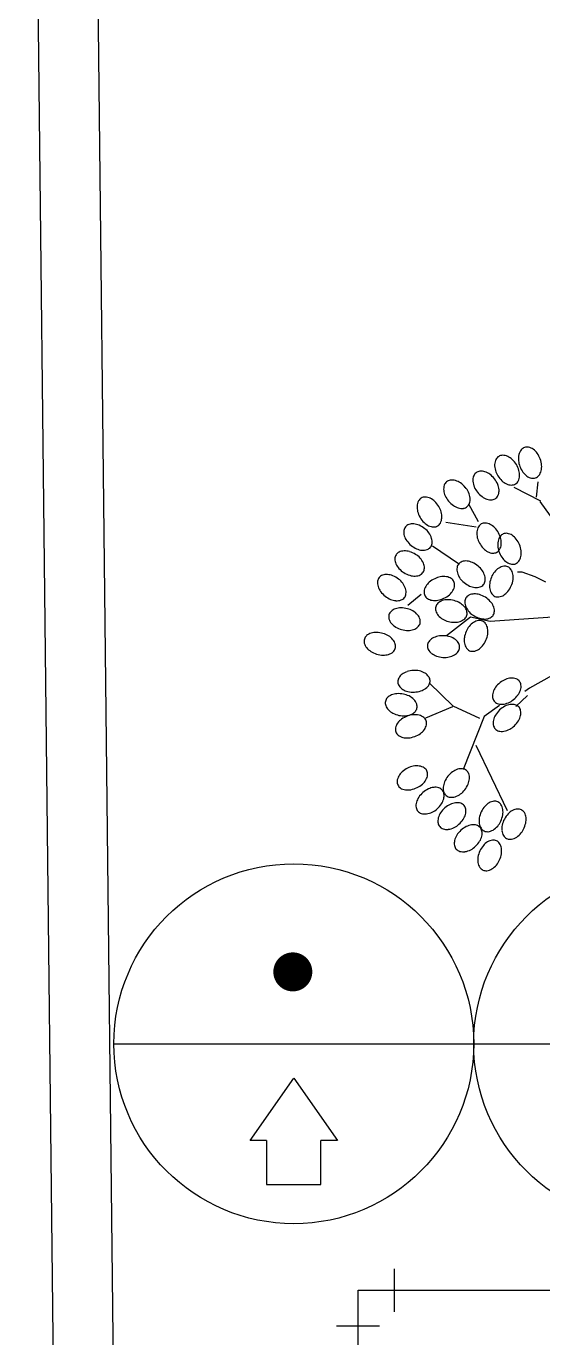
# Model space of a CAD drawing. Header units: millimetres. Extents: x 83956 to 461956, y 36707 to 125807.
# Drawn here: x 93663 to 95386, y 58039 to 62412 of the extents above; entities that cross this region are included whole.
import ezdxf

# ---------------------------------------------------------------- set-up
doc = ezdxf.new("R2010")
doc.units = ezdxf.units.MM
doc.header["$LTSCALE"] = 100
doc.header["$MEASUREMENT"] = 0
doc.linetypes.add('ACAD_ISO05W100', pattern=[33, 24, -3, 0, -3, 0, -3])
for name, color, linetype in [('ARCH', 9, 'CONTINUOUS'), ('PIPE', 3, 'CONTINUOUS'), ('SIMBOL', 7, 'CONTINUOUS')]:
    doc.layers.add(name, color=color, linetype=linetype)

msp = doc.modelspace()

# ---------------------------------------------------------------- linework, layer by layer
at = {"layer": 'ARCH', "linetype": 'ACAD_ISO05W100', "ltscale": 180}
msp.add_line((93663.1, 65947.4), (93945.2, 40701.3), dxfattribs=at)
at = {"layer": 'ARCH', "ltscale": 2}
for p, q in [((93663.1, 65947.4), (93890.5, 45701.3)), ((93868.1, 65504.3), (94088.3, 45901.3))]:
    msp.add_line(p, q, dxfattribs=at)
at = {"layer": 'ARCH'}
for p, q in [((95379.1, 60828.3), (95290.9, 60873.7)), ((95365.3, 60841.9), (95370.9, 60893)), ((95171.1, 60758.7), (95139.6, 60817.9)), ((95440.1, 60739.6), (95376.6, 60826.5)), ((95164, 60741.6), (95062.2, 60757.4)), ((95104.2, 60619.5), (95018.3, 60678.1)), ((95317.4, 60591.1), (95301.5, 60591.3)), ((95360.1, 60575.4), (95317.4, 60591.1)), ((95396.1, 60558.3), (95360.1, 60575.4)), ((94979.7, 60516.5), (94935.5, 60480.3)), ((95144.5, 60441.1), (95064.7, 60378.8)), ((95210.2, 60426.4), (95144.5, 60441.1)), ((95489.7, 60446.5), (95210.2, 60426.4)), ((95455.2, 60268.4), (95341.2, 60204.6)), ((95087.3, 60144.1), (95006.5, 60222.5)), ((95335.1, 60180.5), (95295.6, 60143.6)), ((95341.2, 60204.6), (95325.8, 60193.3)), ((95084.8, 60142.3), (94994.8, 60104.1)), ((95176, 60103.3), (95087.3, 60144.1)), ((95241.8, 60147.3), (95190.7, 60109.9)), ((95190.7, 60109.9), (95120.1, 59932.9)), ((95162.4, 60014.7), (95266.7, 59797))]:
    msp.add_line(p, q, dxfattribs=at)
for centre, major_axis, start_param, end_param in [((95333.4, 60983.7), (-14.6, 19.9), -0.280767, 0.272532), ((95333.4, 60983.7), (-14.6, 19.9), -0.834122, -0.280823), ((95330.1, 60967.7), (-24.3, 33.2), -1.260429, -0.83367), ((95266.4, 60948.9), (-24.3, 33.2), 0.467168, 0.893928), ((95251.8, 60956.3), (-14.6, 19.9), -0.08613, 0.467169), ((95251.8, 60956.3), (-14.6, 19.9), -0.639261, -0.085962), ((95251.7, 60939.9), (-24.3, 33.2), -1.066052, -0.639292), ((95244.7, 60925), (-34, 46.4), -1.386007, -1.06622), ((95229.4, 60908.7), (-47.2, 64.5), 4.626322, 4.897272), ((95368.4, 60968.2), (-37.7, 51.5), 0.699357, 1.019144), ((95364.5, 60967.9), (-35.4, 48.3), 1.018902, 1.349215), ((95346.3, 60973.6), (-24.3, 33.2), 0.272518, 0.699278), ((95320.5, 60954.4), (-34, 46.4), 4.702532, 5.022319), ((95302.2, 60941.3), (-47.2, 64.5), 4.431669, 4.702619), ((95302.2, 60941.3), (-47.2, 64.5), 4.160798, 4.431749), ((95178.4, 60903.4), (-14.6, 19.9), 0.033284, 0.586583), ((95178.4, 60903.4), (-14.6, 19.9), -0.519852, 0.033447), ((95180.2, 60887.1), (-24.3, 33.2), -0.946667, -0.519908), ((95175.1, 60871.5), (-34, 46.4), -1.266385, -0.946597), ((95161.9, 60853.4), (-47.2, 64.5), -1.537593, -1.266643), ((95289.1, 60947.8), (-37.7, 51.5), 0.894455, 1.214242), ((95285.3, 60946.8), (-35.4, 48.3), 1.213801, 1.544114), ((95229.4, 60908.7), (-47.2, 64.5), 4.355374, 4.626324), ((95251, 60914.7), (-34, 46.4), 4.035617, 4.355404), ((95384.6, 60971.5), (-47.2, 64.5), 1.290021, 1.560972), ((95366.4, 60958.4), (-34, 46.4), 1.561002, 1.880789), ((95340.6, 60939.2), (-24.3, 33.2), 3.414219, 3.840978), ((95324.6, 60943.1), (-34, 46.4), 3.840687, 4.160474), ((95096.3, 60868.2), (-24.3, 33.2), 0.616695, 1.043454), ((95080.7, 60873.4), (-14.6, 19.9), 0.063477, 0.616776), ((95080.7, 60873.4), (-14.6, 19.9), -0.489861, 0.063438), ((95083, 60857.2), (-24.3, 33.2), -0.916437, -0.489677), ((95078.4, 60841.4), (-34, 46.4), -1.236402, -0.916614), ((95065.7, 60823), (-47.2, 64.5), -1.507395, -1.236444), ((95083.4, 60833.2), (-35.4, 48.3), 4.504809, 4.835122), ((95193.8, 60897.7), (-24.3, 33.2), 0.586975, 1.013735), ((95216.5, 60899.4), (-37.7, 51.5), 1.013487, 1.333275), ((95212.8, 60897.9), (-35.4, 48.3), 1.333224, 1.663537), ((95161.9, 60853.4), (-47.2, 64.5), 4.474884, 4.745834), ((95182.6, 60862), (-34, 46.4), 4.155081, 4.474868), ((95304.4, 60954.2), (-47.2, 64.5), 1.484743, 1.755693), ((95289, 60937.9), (-34, 46.4), 1.755686, 2.075473), ((95282.1, 60922.9), (-24.3, 33.2), 2.075368, 2.502128), ((95282, 60906.5), (-14.6, 19.9), 2.502188, 3.055487), ((95282, 60906.5), (-14.6, 19.9), 3.055638, 3.608937), ((95267.4, 60914), (-24.3, 33.2), 3.608895, 4.035655), ((95356.7, 60945.1), (-24.3, 33.2), 1.880816, 2.307576), ((95353.4, 60929), (-14.6, 19.9), 2.307662, 2.860961), ((95353.4, 60929), (-14.6, 19.9), 2.860827, 3.414126), ((95007.7, 60809.4), (-24.3, 33.2), 0.447623, 0.874382), ((94993.2, 60817.2), (-14.6, 19.9), -0.105835, 0.447464), ((94993.2, 60817.2), (-14.6, 19.9), -0.658995, -0.105696), ((94992.8, 60800.8), (-24.3, 33.2), -1.085945, -0.659185), ((94985.6, 60786), (-34, 46.4), -1.40572, -1.085933), ((94969.9, 60770), (-47.2, 64.5), 4.606712, 4.877662), ((95112.6, 60869.9), (-34, 46.4), 1.043036, 1.362824), ((95133.1, 60879.2), (-47.2, 64.5), 1.363186, 1.634136), ((95133.1, 60879.2), (-47.2, 64.5), 1.634372, 1.905323), ((95079.8, 60831.5), (-37.7, 51.5), 4.184788, 4.504575), ((95102.4, 60833.9), (-24.3, 33.2), 3.758362, 4.185122), ((95230.9, 60907.6), (-47.2, 64.5), 1.604203, 1.875154), ((95217.6, 60889.5), (-34, 46.5), 1.87544, 2.195227), ((95212.5, 60873.9), (-24.3, 33.2), 2.194669, 2.621429), ((95214.3, 60857.6), (-14.6, 19.9), 2.621606, 3.174905), ((95214.3, 60857.6), (-14.6, 19.9), 3.175037, 3.728336), ((95199, 60863.3), (-24.3, 33.2), 3.72798, 4.15474), ((95024.1, 60808.4), (-34, 46.4), 0.874532, 1.194319), ((95045.8, 60814), (-47.2, 64.5), 1.194063, 1.465014), ((94989.1, 60777), (-35.3, 48.3), 4.335827, 4.66614), ((94985.3, 60776), (-37.7, 51.5), 4.015828, 4.335615), ((95120.3, 60860.7), (-34, 46.4), 1.905138, 2.224925), ((95115.7, 60844.9), (-24.3, 33.2), 2.225227, 2.651987), ((95118, 60828.7), (-14.6, 19.9), 2.651737, 3.205036), ((95118, 60828.7), (-14.6, 19.9), 3.204756, 3.758055), ((94946.9, 60726.8), (-14.6, 19.9), 0.253741, 0.80704), ((94946.9, 60726.8), (-14.6, 19.9), -0.299542, 0.253757), ((94952.3, 60711.3), (-24.3, 33.2), -0.726486, -0.299726), ((94950.7, 60695), (-34, 46.4), -1.046018, -0.72623), ((94941.7, 60674.4), (-47.2, 64.5), -1.316883, -1.045932), ((95045.8, 60814), (-47.2, 64.5), 1.465117, 1.736067), ((95030.1, 60798), (-34, 46.4), 1.736101, 2.055888), ((95022.9, 60783.2), (-24.3, 33.2), 2.056, 2.482759), ((95022.5, 60766.8), (-14.6, 19.9), 2.482764, 3.036063), ((95022.5, 60766.8), (-14.6, 19.9), 3.035896, 3.589195), ((95008, 60774.6), (-24.3, 33.2), 3.589097, 4.015857), ((95206.9, 60722.4), (-24.3, 33.2), 0.419933, 0.846693), ((95192.7, 60730.6), (-14.6, 19.9), -0.133085, 0.420214), ((95192.7, 60730.6), (-14.6, 19.9), -0.686337, -0.133038), ((95191.8, 60714.2), (-24.3, 33.2), -1.112796, -0.686037), ((95184.2, 60699.6), (-34, 46.4), -1.432914, -1.113127), ((95168, 60684), (-47.2, 64.5), 4.579329, 4.850279), ((94963.2, 60724.7), (-24.3, 33.2), 0.806694, 1.233454), ((94978.9, 60729.4), (-34, 46.4), 1.233753, 1.55354), ((94997.3, 60742.4), (-47.2, 64.5), 1.553586, 1.824536), ((94957.2, 60687.8), (-35.3, 48.3), 4.695244, 5.025557), ((94954, 60685.5), (-37.7, 51.5), 4.37536, 4.695147), ((94975.8, 60692.1), (-24.3, 33.2), 3.94872, 4.37548), ((95229.6, 60720.3), (-37.7, 51.5), 0.84707, 1.166857), ((95225.7, 60719.5), (-35.4, 48.3), 1.166768, 1.497081), ((95277, 60686.6), (-24.3, 33.2), 0.313513, 0.740273), ((95168, 60684), (-47.2, 64.5), 4.308343, 4.579293), ((95263.7, 60696.2), (-14.6, 19.9), -0.23958, 0.313719), ((95189.9, 60689.1), (-34, 46.4), 3.988345, 4.308132), ((95263.7, 60696.2), (-14.6, 19.9), -0.793042, -0.239743), ((95261.1, 60680), (-24.3, 33.2), -1.219566, -0.792806), ((95251.9, 60666.4), (-34, 46.4), -1.539297, -1.21951), ((95234.3, 60652.6), (-47.2, 64.5), 4.47276, 4.74371), ((94917.3, 60635.9), (-14.6, 19.9), -0.180014, 0.373285), ((94924.4, 60621.1), (-24.3, 33.2), -0.606529, -0.179769), ((94924.8, 60604.7), (-34, 46.5), -0.926041, -0.606254), ((94918.3, 60583.2), (-47.2, 64.5), -1.197813, -0.926863), ((94997.3, 60742.4), (-47.2, 64.5), 1.824524, 2.095475), ((94988.2, 60721.9), (-34, 46.4), 2.095704, 2.415491), ((94986.7, 60705.5), (-24.3, 33.2), 2.415235, 2.841995), ((94992, 60690), (-14.6, 19.9), 2.842039, 3.395338), ((94992, 60690), (-14.6, 19.9), 3.395126, 3.948425), ((95245.1, 60726), (-47.2, 64.5), 1.437715, 1.708666), ((95229, 60710.4), (-34, 46.4), 1.708685, 2.028472), ((95221.4, 60695.8), (-24.3, 33.2), 2.02852, 2.455279), ((95220.5, 60679.4), (-14.6, 19.9), 2.455088, 3.008387), ((95220.5, 60679.4), (-14.6, 19.9), 3.008498, 3.561797), ((95299.3, 60682.1), (-37.7, 51.5), 0.74023, 1.060018), ((95295.3, 60681.7), (-35.4, 48.3), 1.060271, 1.390583), ((95315.4, 60686.1), (-47.2, 64.5), 1.331193, 1.602143), ((95206.3, 60687.6), (-24.3, 33.2), 3.561981, 3.988741), ((95234.3, 60652.6), (-47.2, 64.5), 4.202062, 4.473013), ((95256.5, 60655.3), (-34, 46.4), 3.881879, 4.201667), ((94933.6, 60635.7), (-24.3, 33.2), 0.926729, 1.353489), ((94917.3, 60635.9), (-14.6, 19.9), 0.373114, 0.926413), ((94948.7, 60642.3), (-34, 46.4), 1.353341, 1.673128), ((94932.1, 60598.4), (-35.4, 48.3), -1.468483, -1.13817), ((94929.2, 60595.7), (-37.7, 51.5), 4.494937, 4.814724), ((94950, 60604.9), (-24.3, 33.2), 4.067923, 4.494683), ((95124.3, 60603), (-14.6, 19.9), 0.240296, 0.793595), ((95124.3, 60603), (-14.6, 19.9), -0.312947, 0.240352), ((95129.5, 60587.5), (-24.3, 33.2), -0.739572, -0.312812), ((95127.7, 60571.1), (-34, 46.4), -1.059829, -0.740042), ((95118.4, 60550.7), (-47.2, 64.5), -1.330255, -1.059304), ((95118.4, 60550.7), (-47.2, 64.5), 4.6818, 4.952751), ((95261.6, 60570.5), (-24.3, 33.2), -0.489291, -0.062531), ((95297.7, 60672.3), (-34, 46.4), 1.602295, 1.922082), ((95259.3, 60586.7), (-14.6, 19.9), -1.042504, -0.489205), ((95288.6, 60658.6), (-24.3, 33.2), 1.922027, 2.348786), ((95259.3, 60586.7), (-14.6, 19.9), 4.687273, 5.240572), ((95285.9, 60642.4), (-14.6, 19.9), 2.348499, 2.901798), ((95285.9, 60642.4), (-14.6, 19.9), 2.901961, 3.45526), ((95272.6, 60652), (-24.3, 33.2), 3.454983, 3.881743), ((94859.5, 60558), (-14.6, 19.9), 0.268895, 0.822194), ((94859.5, 60558), (-14.6, 19.9), -0.284392, 0.268907), ((94865.1, 60542.6), (-24.3, 33.2), -0.711064, -0.284305), ((94863.8, 60526.2), (-34, 46.4), -1.030818, -0.711031), ((94855, 60505.6), (-47.2, 64.5), -1.301992, -1.031042), ((94870.4, 60519.2), (-35.4, 48.3), 4.710251, 5.040564), ((94965.3, 60657.3), (-47.2, 64.5), 1.673183, 1.944134), ((94965.3, 60657.3), (-47.2, 64.5), 1.943961, 2.214912), ((94958.8, 60635.9), (-34, 46.4), 2.214998, 2.534785), ((94959.2, 60619.4), (-24.3, 33.2), 2.534942, 2.961701), ((94966.4, 60604.7), (-14.6, 19.9), 2.961577, 3.514876), ((94966.4, 60604.7), (-14.6, 19.9), 3.514682, 4.067981), ((95059.5, 60497.2), (-47.2, 64.5), -0.191709, 0.079242), ((95054.1, 60517), (-35.4, 48.3), -0.462807, -0.132494), ((95054.8, 60513), (-37.7, 51.5), -0.782702, -0.462915), ((95058.2, 60535.5), (-24.3, 33.2), -1.209176, -0.782416), ((95067.1, 60549.3), (-14.6, 19.9), 4.520677, 5.073976), ((95140.6, 60600.7), (-24.3, 33.2), 0.793472, 1.220231), ((95162.4, 60607), (-37.7, 51.5), 1.220282, 1.540069), ((95159.1, 60604.7), (-35.4, 48.3), 1.540257, 1.87057), ((95136.9, 60563.4), (-34, 46.4), 4.361897, 4.681684), ((95152.7, 60568), (-24.3, 33.2), 3.935114, 4.361874), ((95287.9, 60542.5), (-47.2, 64.5), 0.527793, 0.798743), ((95270.8, 60553.8), (-35.4, 48.3), 0.257151, 0.587464), ((95273.9, 60551.3), (-37.7, 51.5), -0.062668, 0.257119), ((95245.8, 60577.4), (-24.3, 33.2), 4.260406, 4.687166), ((95207.4, 60577.6), (-47.2, 64.5), 3.669973, 3.940924), ((95229.6, 60574.5), (-34, 46.4), 3.940503, 4.26029), ((94875.8, 60556.1), (-24.3, 33.2), 0.822173, 1.248933), ((94891.4, 60561.1), (-34, 46.4), 1.248979, 1.568766), ((94909.5, 60574.3), (-47.2, 64.5), 1.568833, 1.839784), ((94867.2, 60516.9), (-37.7, 51.5), 4.390618, 4.710405), ((94888.8, 60523.8), (-24.3, 33.2), 3.963905, 4.390665), ((95014.5, 60524.5), (-14.6, 19.9), 0.825807, 1.379106), ((95030.8, 60522.6), (-24.3, 33.2), 0.398769, 0.825528), ((95044.9, 60514.2), (-34, 46.4), 0.079235, 0.399022), ((95036.7, 60559.6), (-34, 46.4), 3.220823, 3.54061), ((95050.9, 60551.1), (-24.3, 33.2), 3.540613, 3.967373), ((95067.1, 60549.3), (-14.6, 19.9), 3.967397, 4.520696), ((95174.9, 60617.9), (-47.2, 64.5), 1.811078, 2.082028), ((95165.6, 60597.5), (-34, 46.4), 2.081882, 2.401669), ((95163.8, 60581.2), (-24.3, 33.2), 2.401693, 2.828453), ((95168.9, 60565.6), (-14.6, 19.9), 2.828646, 3.381945), ((95168.9, 60565.6), (-14.6, 19.9), 3.382079, 3.935379), ((95265.7, 60545.7), (-34, 46.4), 0.79922, 1.119007), ((95249.5, 60542.7), (-24.3, 33.2), 1.118885, 1.545645), ((95224.8, 60563.5), (-34, 46.4), 3.078968, 3.398755), ((95207.4, 60577.6), (-47.2, 64.5), 3.398972, 3.669923), ((94909.5, 60574.3), (-47.2, 64.5), 1.839398, 2.110348), ((94900.8, 60553.7), (-34, 46.4), 2.110801, 2.430588), ((94899.5, 60537.3), (-24.3, 33.2), 2.43057, 2.857329), ((94905.1, 60521.9), (-14.6, 19.9), 2.857201, 3.4105), ((94905.1, 60521.9), (-14.6, 19.9), 3.410635, 3.963934), ((95014.5, 60524.5), (-14.6, 19.9), 1.37909, 1.932389), ((95023.4, 60538.2), (-24.3, 33.2), 1.932417, 2.359176), ((95025.9, 60554.5), (-34, 46.4), 2.359056, 2.678843), ((95052.5, 60469.5), (-14.6, 19.9), 0.121202, 0.674501), ((95022.1, 60576.6), (-47.2, 64.5), 2.678721, 2.949671), ((95063.7, 60457.5), (-24.3, 33.2), -0.305361, 0.121399), ((95069, 60441.9), (-34, 46.4), -0.625603, -0.305816), ((95022.1, 60576.6), (-47.2, 64.5), 2.949929, 3.22088), ((95069.1, 60419.5), (-47.2, 64.5), -0.896178, -0.625227), ((95069.1, 60419.5), (-47.2, 64.5), -1.167113, -0.896162), ((95080.5, 60438.8), (-34, 46.4), -1.487011, -1.167223), ((95150.4, 60492.5), (-14.6, 19.9), 0.378632, 0.931931), ((95166.8, 60492.3), (-24.3, 33.2), 0.932316, 1.359076), ((95150.4, 60492.5), (-14.6, 19.9), -0.174441, 0.378858), ((95157.7, 60477.8), (-24.3, 33.2), -0.601076, -0.174316), ((95158.2, 60461.3), (-34, 46.4), -0.921218, -0.60143), ((95151.8, 60439.8), (-47.2, 64.5), -1.192042, -0.921091), ((95151.8, 60439.8), (-47.2, 64.5), -1.462726, -1.191775), ((95168.4, 60454.9), (-34, 46.4), 4.500526, 4.820313), ((95236, 60533.4), (-14.6, 19.9), 1.545686, 2.098985), ((95183.4, 60461.6), (-24.3, 33.2), 4.073878, 4.500638), ((95236, 60533.4), (-14.6, 19.9), 2.098787, 2.652086), ((95233.7, 60549.6), (-24.3, 33.2), 2.652206, 3.078966), ((94896.6, 60442.5), (-14.6, 19.9), 0.669394, 1.222693), ((94896.6, 60442.5), (-14.6, 19.9), 0.115875, 0.669174), ((94912.3, 60447.1), (-24.3, 33.2), 1.222697, 1.649457), ((94907.7, 60430.5), (-24.3, 33.2), -0.310653, 0.116107), ((94912.9, 60414.9), (-34, 46.4), -0.63054, -0.310753), ((94912.9, 60392.4), (-47.2, 64.5), -0.901232, -0.630281), ((94921.7, 60411), (-35.4, 48.3), -1.172563, -0.84225), ((94919.7, 60407.6), (-37.7, 51.5), -1.492228, -1.172441), ((94937, 60422.4), (-24.3, 33.2), 4.364229, 4.790989), ((94952.7, 60427), (-14.6, 19.9), 3.810987, 4.364286), ((95052.5, 60469.5), (-14.6, 19.9), 0.674366, 1.227665), ((95068.2, 60474.1), (-24.3, 33.2), 1.228066, 1.654825), ((95085.4, 60489.1), (-37.7, 51.5), 1.654645, 1.974432), ((95083.3, 60485.7), (-35.3, 48.3), 1.974919, 2.305232), ((95097.5, 60466.2), (-24.3, 33.2), 2.836177, 3.262937), ((95093, 60449.6), (-24.3, 33.2), 4.369676, 4.796436), ((95108.7, 60454.3), (-14.6, 19.9), 3.262995, 3.816294), ((95187.6, 60501.6), (-37.7, 51.5), 1.359004, 1.678791), ((95108.7, 60454.3), (-14.6, 19.9), 3.81612, 4.369419), ((95184.7, 60498.9), (-35.3, 48.3), 1.67884, 2.009153), ((95198.4, 60514.2), (-47.2, 64.5), 1.949668, 2.220619), ((95192, 60492.7), (-34, 46.4), 2.220448, 2.540235), ((95192.5, 60476.2), (-24.3, 33.2), 2.540336, 2.967096), ((95199.8, 60461.5), (-14.6, 19.9), 2.967174, 3.520473), ((95199.8, 60461.5), (-14.6, 19.9), 3.520461, 4.07376), ((94830.2, 60333.1), (-34, 46.4), -0.65586, -0.336073), ((94829.6, 60310.6), (-47.2, 64.5), -0.926552, -0.655602), ((94924.8, 60457.8), (-34, 46.4), 1.649387, 1.969175), ((94936.3, 60477), (-47.2, 64.5), 1.968836, 2.239786), ((94936.3, 60477), (-47.2, 64.5), 2.239947, 2.510897), ((94936.4, 60454.6), (-34, 46.5), 2.511483, 2.83127), ((94941.5, 60439), (-24.3, 33.2), 2.830933, 3.257693), ((94952.7, 60427), (-14.6, 19.9), 3.257652, 3.810951), ((95092, 60504.2), (-47.2, 64.5), 2.245354, 2.516305), ((95092.2, 60481.8), (-34, 46.4), 2.516357, 2.836144), ((95203.3, 60361), (-47.2, 64.5), 0.521623, 0.792573), ((95186.3, 60372.4), (-35.4, 48.3), 0.250725, 0.581037), ((95189.3, 60369.9), (-37.7, 51.5), -0.069073, 0.250714), ((95177.2, 60389.2), (-24.3, 33.2), -0.495815, -0.069056), ((95175, 60405.4), (-14.6, 19.9), -1.049151, -0.495852), ((95175, 60405.4), (-14.6, 19.9), 4.680781, 5.23408), ((95161.4, 60396.1), (-24.3, 33.2), 4.254041, 4.6808), ((95145.2, 60393.3), (-34, 46.4), 3.934349, 4.254136), ((94814.5, 60361.1), (-14.6, 19.9), 0.644325, 1.197624), ((94830.4, 60365.3), (-24.3, 33.2), 1.197467, 1.624226), ((94814.5, 60361.1), (-14.6, 19.9), 0.090814, 0.644113), ((94825.4, 60348.8), (-24.3, 33.2), -0.336046, 0.090714), ((94838.9, 60328.9), (-35.3, 48.3), -1.19751, -0.867197), ((94836.8, 60325.6), (-37.7, 51.5), -1.517402, -1.197615), ((94854.4, 60340), (-24.3, 33.2), 4.338964, 4.765724), ((94870.2, 60344.2), (-14.6, 19.9), 3.785735, 4.339034), ((95025.9, 60345.1), (-14.6, 19.9), 0.875436, 1.428735), ((95025.9, 60345.1), (-14.6, 19.9), 0.321956, 0.875255), ((95039.2, 60335.6), (-24.3, 33.2), -0.104786, 0.321973), ((95047.5, 60321.4), (-34, 46.4), -0.42447, -0.104683), ((95052.1, 60299.5), (-47.2, 64.5), -0.69586, -0.424909), ((95057, 60319.4), (-35.4, 48.3), -0.966526, -0.636213), ((95055.7, 60315.7), (-37.7, 51.5), -1.286071, -0.966284), ((95069.5, 60333.7), (-24.3, 33.2), 4.570146, 4.996905), ((95084, 60341.4), (-14.6, 19.9), 4.017028, 4.570327), ((95181.1, 60364.3), (-34, 46.4), 0.792301, 1.112089), ((95164.9, 60361.4), (-24.3, 33.2), 1.112507, 1.539267), ((95140.4, 60382.3), (-34, 46.4), 3.072594, 3.392381), ((95123.1, 60396.6), (-47.2, 64.5), 3.392492, 3.663443), ((95123.1, 60396.6), (-47.2, 64.6), 3.663629, 3.93458), ((94843.1, 60375.7), (-34, 46.4), 1.624092, 1.943879), ((94855.1, 60394.6), (-47.2, 64.5), 1.943573, 2.214523), ((94855.1, 60394.6), (-47.2, 64.5), 2.214881, 2.485832), ((94854.6, 60372.2), (-34, 46.4), 2.485882, 2.805669), ((94859.4, 60356.5), (-24.3, 33.2), 2.805648, 3.232407), ((94870.2, 60344.2), (-14.6, 19.9), 3.232558, 3.785857), ((95040.3, 60352.8), (-24.3, 33.2), 1.428559, 1.855318), ((95050.4, 60365.9), (-34, 46.4), 1.85558, 2.175367), ((95057.7, 60387.1), (-47.2, 64.6), 2.175481, 2.446432), ((95057.7, 60387.1), (-47.2, 64.5), 2.446108, 2.717059), ((95062.3, 60365.1), (-34, 46.5), 2.717362, 3.037149), ((95070.6, 60350.9), (-24.3, 33.2), 3.036806, 3.463566), ((95084, 60341.4), (-14.6, 19.9), 3.463628, 4.016927), ((95151.4, 60352.2), (-14.6, 19.9), 1.539247, 2.092546), ((95151.4, 60352.2), (-14.6, 19.9), 2.092442, 2.645741), ((95149.1, 60368.4), (-24.3, 33.2), 2.645656, 3.072416), ((94951, 60204.9), (-34, 46.4), -0.318488, 0.001299), ((94957.9, 60183.6), (-47.2, 64.5), -0.589489, -0.318539), ((94960.6, 60203.9), (-35.3, 48.3), -0.860116, -0.529803), ((94959.7, 60200.1), (-37.7, 51.5), -1.18004, -0.860253), ((94927, 60226.2), (-14.6, 19.9), 0.428004, 0.981303), ((94927, 60226.2), (-14.6, 19.9), 0.981385, 1.534684), ((94941.3, 60218.2), (-24.3, 33.2), 0.001355, 0.428115), ((94971.6, 60219.5), (-24.3, 33.2), 4.676209, 5.102968), ((94970.9, 60236.7), (-24.3, 33.2), 3.142929, 3.569688), ((94985.2, 60228.7), (-14.6, 19.9), 4.12281, 4.676109), ((94985.2, 60228.7), (-14.6, 19.9), 3.569822, 4.123121), ((95292.7, 60160.2), (-47.2, 64.5), 0.033355, 0.304305), ((95292.7, 60160.2), (-47.2, 64.5), -0.237562, 0.033388), ((95284.1, 60180.9), (-34, 46.4), -0.557448, -0.237661), ((95282.9, 60197.3), (-24.3, 33.2), -0.983812, -0.557053), ((95288.5, 60212.7), (-14.6, 19.9), -1.537504, -0.984205), ((95288.5, 60212.7), (-14.6, 19.9), 4.192433, 4.745732), ((95272.3, 60210.8), (-24.3, 33.2), 3.765569, 4.192329), ((94885.1, 60155.3), (-14.6, 19.9), 0.178859, 0.732158), ((94897, 60144), (-24.3, 33.2), -0.248032, 0.178728), ((94903.2, 60128.7), (-34, 46.4), -0.568081, -0.248294), ((94904.6, 60106.4), (-47.2, 64.5), -0.838515, -0.567564), ((94940.6, 60235.4), (-24.3, 33.2), 1.534705, 1.961465), ((94949.2, 60249.4), (-34, 46.4), 1.961337, 2.281124), ((94912.2, 60125.4), (-35.4, 48.3), -1.109673, -0.779361), ((94954.2, 60271.3), (-47.2, 64.6), 2.281693, 2.552643), ((94910.4, 60121.9), (-37.7, 51.5), -1.429296, -1.109509), ((94954.2, 60271.3), (-47.2, 64.5), 2.552149, 2.8231), ((94961.2, 60249.9), (-34, 46.4), 2.823104, 3.142891), ((95259, 60178.6), (-24.3, 33.2), 0.623984, 1.050744), ((95242.7, 60176.7), (-14.6, 19.9), 1.050997, 1.604296), ((95274.7, 60173.5), (-34, 46.4), 0.304025, 0.623812), ((95238.6, 60229.2), (-47.2, 64.5), 3.174985, 3.445935), ((95256.6, 60215.9), (-34, 46.4), 3.445967, 3.765754), ((94885.1, 60155.3), (-14.6, 19.9), 0.731985, 1.285284), ((94900.6, 60160.9), (-24.3, 33.2), 1.285276, 1.712036), ((94912.3, 60172.3), (-34, 46.4), 1.712191, 2.031978), ((94926.7, 60137.8), (-24.3, 33.2), 4.426886, 4.853645), ((94942.1, 60143.3), (-14.6, 19.9), 3.320487, 3.873786), ((94942.1, 60143.3), (-14.6, 19.9), 3.873434, 4.426733), ((95242.7, 60176.7), (-14.6, 19.9), 1.603974, 2.157273), ((95296.4, 60073.5), (-47.2, 64.5), 0.121417, 0.392368), ((95248.4, 60192.1), (-24.3, 33.2), 2.157537, 2.584297), ((95296.4, 60073.5), (-47.2, 64.5), -0.149675, 0.121276), ((95246.7, 60214.8), (-37.7, 51.5), 2.58438, 2.904167), ((95286, 60093.4), (-34, 46.4), -0.469589, -0.149802), ((95248.2, 60211.1), (-35.4, 48.3), 2.90396, 3.234273), ((95283.4, 60109.6), (-24.3, 33.2), -0.896468, -0.469708), ((95287.7, 60125.4), (-14.6, 19.9), -1.449386, -0.896087), ((95287.7, 60125.4), (-14.6, 19.9), 4.280375, 4.833674), ((95271.6, 60122.2), (-24.3, 33.2), 3.853691, 4.280451), ((94922.7, 60192.2), (-47.2, 64.5), 2.031643, 2.302594), ((94935.1, 60064.1), (-24.3, 33.2), 0.310126, 0.736886), ((94948.4, 60054.4), (-34, 46.4), -0.009499, 0.310288), ((94922.7, 60192.2), (-47.2, 64.5), 2.303057, 2.574008), ((94961.5, 60036.2), (-47.2, 64.5), -0.280574, -0.009624), ((94924.1, 60169.9), (-34, 46.4), 2.574007, 2.893794), ((94957.9, 60056.3), (-35.4, 48.3), -0.551611, -0.221298), ((94930.2, 60154.6), (-24.3, 33.2), 2.893538, 3.320298), ((94958.2, 60052.4), (-37.7, 51.5), -0.870932, -0.551145), ((94963.6, 60074.5), (-24.3, 33.2), -1.298323, -0.871564), ((94973.7, 60087.4), (-14.6, 19.9), 4.431827, 4.985126), ((94973.7, 60087.4), (-14.6, 19.9), 3.878417, 4.431716), ((95261.2, 60088.9), (-24.3, 33.2), 0.712224, 1.138984), ((95277.3, 60085.2), (-34, 46.4), 0.392414, 0.712201), ((95236.4, 60137.5), (-47.2, 64.5), 3.262875, 3.533826), ((95255.6, 60125.9), (-34, 46.4), 3.533888, 3.853675), ((94919, 60067.4), (-14.6, 19.9), 0.736856, 1.290155), ((94919, 60067.4), (-14.6, 19.9), 1.290257, 1.843556), ((94929.2, 60080.2), (-24.3, 33.2), 1.843433, 2.270193), ((94933.1, 60096.2), (-34, 46.4), 2.269968, 2.589755), ((94931.3, 60118.6), (-47.2, 64.5), 2.590077, 2.861027), ((94931.3, 60118.6), (-47.2, 64.5), 2.861016, 3.131966), ((94944.3, 60100.3), (-34, 46.4), 3.131905, 3.451692), ((94957.6, 60090.7), (-24.3, 33.2), 3.451624, 3.878384), ((95245.2, 60085.6), (-14.6, 19.9), 1.138793, 1.692092), ((95245.2, 60085.6), (-14.6, 19.9), 1.692082, 2.245381), ((95249.5, 60101.4), (-24.3, 33.2), 2.245377, 2.672137), ((95245.8, 60123.9), (-37.7, 51.5), 2.672247, 2.992034), ((95247.6, 60120.4), (-35.4, 48.3), 2.991948, 3.322261), ((94941, 59890.9), (-24.3, 33.2), 0.411043, 0.837803), ((94955.2, 59882.6), (-34, 46.4), 0.091279, 0.411066), ((94970, 59865.8), (-47.2, 64.5), -0.179822, 0.091128), ((94964.4, 59885.5), (-35.3, 48.3), -0.450629, -0.120316), ((94965.1, 59881.6), (-37.7, 51.5), -0.770941, -0.451154), ((94968.2, 59904.2), (-24.3, 33.2), -1.197146, -0.770386), ((94977, 59918), (-14.6, 19.9), 4.532571, 5.08587), ((94960.7, 59919.7), (-24.3, 33.2), 3.552859, 3.979618), ((94977, 59918), (-14.6, 19.9), 3.979573, 4.532872), ((95131.8, 59861.1), (-47.2, 64.5), 0.266982, 0.537933), ((95131.8, 59861.1), (-47.2, 64.5), -0.003815, 0.267135), ((95118.7, 59879.3), (-34, 46.4), -0.323538, -0.003751), ((95113.7, 59894.9), (-24.3, 33.2), -0.750407, -0.323647), ((95115.6, 59911.2), (-14.6, 19.9), -1.303352, -0.750053), ((95115.6, 59911.2), (-14.6, 19.9), 4.426175, 4.979474), ((95100.2, 59905.7), (-24.3, 33.2), 3.999631, 4.426391), ((94924.6, 59892.6), (-14.6, 19.9), 0.837827, 1.391126), ((94924.6, 59892.6), (-14.6, 19.9), 1.390985, 1.944284), ((94933.4, 59906.4), (-24.3, 33.2), 1.944197, 2.370957), ((94935.7, 59922.7), (-34, 46.4), 2.370826, 2.690614), ((94931.7, 59944.8), (-47.2, 64.5), 2.690836, 2.961787), ((94931.7, 59944.8), (-47.2, 64.5), 2.961811, 3.232761), ((94946.5, 59927.9), (-34, 46.4), 3.232724, 3.552511), ((95038.6, 59796.4), (-47.2, 64.5), -0.189947, 0.081003), ((95029, 59816.7), (-34, 46.4), -0.509978, -0.190191), ((95027, 59833), (-24.3, 33.2), -0.93659, -0.50983), ((95031.9, 59848.7), (-14.6, 19.9), -1.489924, -0.936625), ((95031.9, 59848.7), (-14.6, 19.9), 4.240044, 4.793343), ((95094.8, 59871.2), (-24.3, 33.2), 0.857668, 1.284427), ((95111.2, 59869.9), (-34, 46.4), 0.537718, 0.857505), ((95076.8, 59900.4), (-35.3, 48.3), 3.137856, 3.468169), ((95063.2, 59915.7), (-47.2, 64.5), 3.408777, 3.679727), ((95083.8, 59907), (-34, 46.4), 3.679923, 3.99971), ((95004, 59813.2), (-24.3, 33.2), 0.67182, 1.098579), ((95019.9, 59808.8), (-34, 46.5), 0.352218, 0.672005), ((95038.6, 59796.4), (-47.2, 64.5), 0.08094, 0.35189), ((94999.8, 59850.4), (-34, 46.4), 3.493714, 3.813501), ((95015.7, 59846.1), (-24.3, 33.2), 3.813237, 4.239996), ((95079.4, 59865.6), (-14.6, 19.9), 1.284619, 1.837918), ((95079.4, 59865.6), (-14.6, 19.9), 1.837871, 2.39117), ((95081.3, 59881.9), (-24.3, 33.2), 2.391382, 2.818142), ((95101.9, 59765.2), (-34, 46.4), -0.509567, -0.18978), ((95074.4, 59903.6), (-37.7, 51.5), 2.818003, 3.13779), ((95099.9, 59781.5), (-24.3, 33.2), -0.936574, -0.509814), ((95235.9, 59772.8), (-34, 46.4), -0.096897, 0.22289), ((95227.5, 59787), (-24.3, 33.2), -0.523527, -0.096767), ((95225.7, 59803.3), (-14.6, 19.9), -1.076665, -0.523366), ((95225.7, 59803.3), (-14.6, 19.9), 4.652878, 5.206177), ((94987.8, 59810.6), (-14.6, 19.9), 1.098447, 1.651746), ((94987.8, 59810.6), (-14.6, 19.9), 1.651819, 2.205118), ((94992.8, 59826.2), (-24.3, 33.2), 2.204689, 2.631449), ((94990, 59848.8), (-37.7, 51.5), 2.631603, 2.95139), ((94991.7, 59845.2), (-35.4, 48.3), 2.951642, 3.281955), ((94981.2, 59862.8), (-47.2, 64.5), 3.222566, 3.493516), ((95092.8, 59757.3), (-34, 46.4), 0.352071, 0.671858), ((95111.5, 59744.9), (-47.2, 64.5), 0.081026, 0.351977), ((95111.5, 59744.9), (-47.2, 64.5), -0.189986, 0.080965), ((95104.8, 59797.1), (-14.6, 19.9), -1.489726, -0.936427), ((95072.8, 59798.9), (-34, 46.4), 3.493292, 3.813079), ((95104.8, 59797.1), (-14.6, 19.9), 4.240073, 4.793372), ((95088.6, 59794.5), (-24.3, 33.2), 3.813484, 4.240244), ((95252.8, 59758.1), (-47.2, 64.5), 0.494139, 0.76509), ((95252.8, 59758.1), (-47.2, 64.5), 0.222893, 0.493843), ((95173.6, 59795.9), (-47.2, 64.5), 3.635565, 3.906515), ((95211.9, 59794.4), (-24.3, 33.2), 4.226083, 4.652842), ((95195.7, 59792), (-34, 46.4), 3.906215, 4.226002), ((95328.4, 59730.8), (-47.2, 64.5), 0.182297, 0.453248), ((95312.1, 59746.2), (-34, 46.4), -0.137454, 0.182333), ((95304.3, 59760.6), (-24.3, 33.2), -0.564267, -0.137507), ((95303.2, 59777), (-14.6, 19.9), -1.117439, -0.56414), ((95303.2, 59777), (-14.6, 19.9), 4.612375, 5.165674), ((95289.1, 59768.7), (-24.3, 33.2), 4.185483, 4.612243), ((95077, 59761.7), (-24.3, 33.2), 0.671615, 1.098375), ((95060.8, 59759.1), (-14.6, 19.9), 1.098451, 1.65175), ((95060.8, 59759.1), (-14.6, 19.9), 1.651564, 2.204863), ((95065.7, 59774.7), (-24.3, 33.2), 2.205019, 2.631778), ((95062.9, 59797.3), (-37.7, 51.5), 2.63175, 2.951537), ((95064.6, 59793.7), (-35.4, 48.3), 2.951612, 3.281925), ((95054.1, 59811.3), (-47.2, 64.5), 3.222609, 3.49356), ((95166.7, 59671.7), (-47.2, 64.5), -0.16089, 0.110061), ((95156.5, 59691.6), (-34, 46.4), -0.480576, -0.160789), ((95154.1, 59707.9), (-24.3, 33.2), -0.907323, -0.480563), ((95158.5, 59723.7), (-14.6, 19.9), -1.460749, -0.90745), ((95230.7, 59762), (-34, 46.4), 0.76497, 1.084757), ((95214.4, 59759.6), (-24.3, 33.2), 1.084668, 1.511428), ((95158.5, 59723.7), (-14.6, 19.9), 4.269148, 4.822447), ((95200.6, 59750.7), (-14.6, 19.9), 1.511333, 2.064632), ((95187.3, 59786.6), (-37.7, 51.5), 3.04469, 3.364477), ((95190.3, 59784), (-35.4, 48.3), 3.364439, 3.694752), ((95306.5, 59735.6), (-34, 46.4), 0.724265, 1.044052), ((95328.4, 59730.8), (-47.2, 64.5), 0.453124, 0.724074), ((95267, 59759.2), (-35.4, 48.3), 3.323891, 3.654204), ((95250.8, 59771.8), (-47.2, 64.5), 3.594939, 3.86589), ((95272.7, 59767), (-34, 46.4), 3.865603, 4.18539), ((95131.7, 59687.4), (-24.3, 33.2), 0.700866, 1.127625), ((95147.7, 59683.5), (-34, 46.4), 0.381032, 0.700819), ((95166.7, 59671.7), (-47.2, 64.5), 0.11006, 0.381011), ((95107.4, 59736.4), (-47.2, 64.5), 3.251491, 3.522441), ((95126.5, 59724.5), (-34, 46.4), 3.522485, 3.842272), ((95142.4, 59720.6), (-24.3, 33.2), 3.842111, 4.26887), ((95231.5, 59643.1), (-34, 46.4), -0.08557, 0.234217), ((95200.6, 59750.7), (-14.6, 19.9), 2.064679, 2.617978), ((95223, 59657.1), (-24.3, 33.2), -0.512208, -0.085449), ((95198.9, 59767), (-24.3, 33.2), 2.617949, 3.044709), ((95221, 59673.4), (-14.6, 19.9), -1.065769, -0.51247), ((95221, 59673.4), (-14.6, 19.9), 4.664174, 5.217473), ((95290.2, 59733.8), (-24.3, 33.2), 1.044002, 1.470762), ((95276, 59725.5), (-14.6, 19.9), 1.470727, 2.024026), ((95276, 59725.5), (-14.6, 19.9), 2.024031, 2.57733), ((95274.9, 59741.9), (-24.3, 33.2), 2.577271, 3.004031), ((95264.2, 59761.9), (-37.7, 51.5), 3.004135, 3.323922), ((95115.6, 59684.3), (-14.6, 19.9), 1.127652, 1.680951), ((95115.6, 59684.3), (-14.6, 19.9), 1.680687, 2.233986), ((95120.1, 59700.1), (-24.3, 33.2), 2.234081, 2.660841), ((95116.7, 59722.6), (-37.7, 51.5), 2.660797, 2.980584), ((95118.5, 59719.1), (-35.4, 48.3), 2.980676, 3.310989), ((95248.6, 59628.5), (-47.2, 64.5), 0.504992, 0.775942), ((95248.6, 59628.5), (-47.2, 64.5), 0.23414, 0.50509), ((95169, 59665.4), (-47.2, 64.5), 3.64674, 3.917691), ((95207.3, 59664.4), (-24.3, 33.2), 4.237619, 4.664379), ((95191.1, 59661.8), (-34, 46.4), 3.917681, 4.237468), ((95226.5, 59632.2), (-34, 46.4), 0.776096, 1.095883), ((95210.2, 59629.6), (-24.3, 33.2), 1.095962, 1.522722), ((95196.5, 59620.6), (-14.6, 19.9), 1.522683, 2.075982), ((95182.8, 59656.3), (-37.7, 51.5), 3.056073, 3.37586), ((95185.8, 59653.7), (-35.4, 48.3), 3.375775, 3.706088), ((95196.5, 59620.6), (-14.6, 19.9), 2.075945, 2.629244), ((95194.6, 59636.9), (-24.3, 33.2), 2.629251, 3.056011)]:
    msp.add_ellipse(centre, major_axis=major_axis, ratio=1, start_param=start_param, end_param=end_param, dxfattribs=at)
at = {"layer": 'PIPE', "color": 2, "ltscale": 2}
for p, q in [((94889.8, 58268.9), (94889.8, 58124.9)), ((94841.8, 58076.9), (94697.8, 58076.9))]:
    msp.add_line(p, q, dxfattribs=at)
at = {"layer": 'PIPE', "ltscale": 2}
for p, q in [((94769.8, 43522.7), (94769.8, 58196.9)), ((94769.8, 58196.9), (102864.7, 58196.9))]:
    msp.add_line(p, q, dxfattribs=at)
at = {"layer": 'SIMBOL', "color": 1}
for p, q in [((93955.4, 59019.1), (95155.4, 59019.1)), ((95155.4, 59019.1), (96355.4, 59019.1))]:
    msp.add_line(p, q, dxfattribs=at)
at = {"layer": 'SIMBOL', "color": 2}
for p, q in [((94409.7, 58696.2), (94555.4, 58904.5)), ((94555.4, 58904.5), (94701.2, 58696.2)), ((94464.9, 58696.2), (94409.7, 58696.2)), ((94464.9, 58696.2), (94464.9, 58549.5)), ((94701.2, 58696.2), (94646, 58696.2)), ((94646, 58549.5), (94646, 58696.2)), ((94464.9, 58549.5), (94646, 58549.5))]:
    msp.add_line(p, q, dxfattribs=at)
at = {"layer": 'SIMBOL', "color": 2, "const_width": 65}
msp.add_lwpolyline([(94552.2, 59291.1, 1), (94552.2, 59226.1, 1)], format="xyb", close=True, dxfattribs=at)
at = {"layer": 'SIMBOL', "color": 2}
for centre in [(94555.4, 59019.1), (95755.4, 59019.1)]:
    msp.add_circle(centre, 600, dxfattribs=at)

doc.saveas('drawing.dxf')
